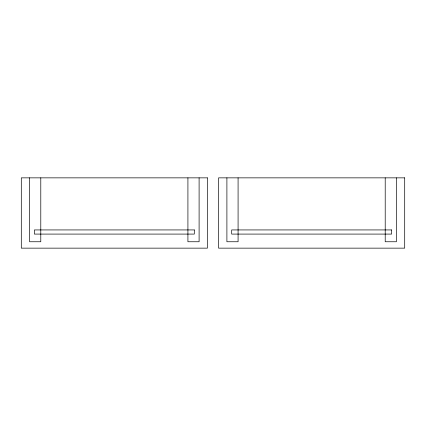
<?xml version="1.0" encoding="UTF-8"?>
<svg xmlns="http://www.w3.org/2000/svg" width="426" height="426" viewBox="0 0 426 426"><rect width="100%" height="100%" fill="white"/><g stroke="black" fill="none" stroke-linecap="round" stroke-linejoin="round"><path stroke-width="0.64" d="M396.393 177.855L396.393 241.755L385.21 241.755L385.21 177.855M238.081 177.855L238.081 241.755L226.898 241.755L226.898 177.855M199.102 177.855L199.102 241.755L187.919 241.755L187.919 177.855M40.789 177.855L40.789 241.755L29.607 241.755L29.607 177.855M207.409 177.855L21.3 177.855L21.3 248.145L207.409 248.145L207.409 177.855M404.7 177.855L218.591 177.855L218.591 248.145L404.7 248.145L404.7 177.855M194.309 229.933L34.399 229.933L34.399 234.087L194.309 234.087L194.309 229.933M391.6 229.933L231.691 229.933L231.691 234.087L391.6 234.087L391.6 229.933"/></g></svg>
